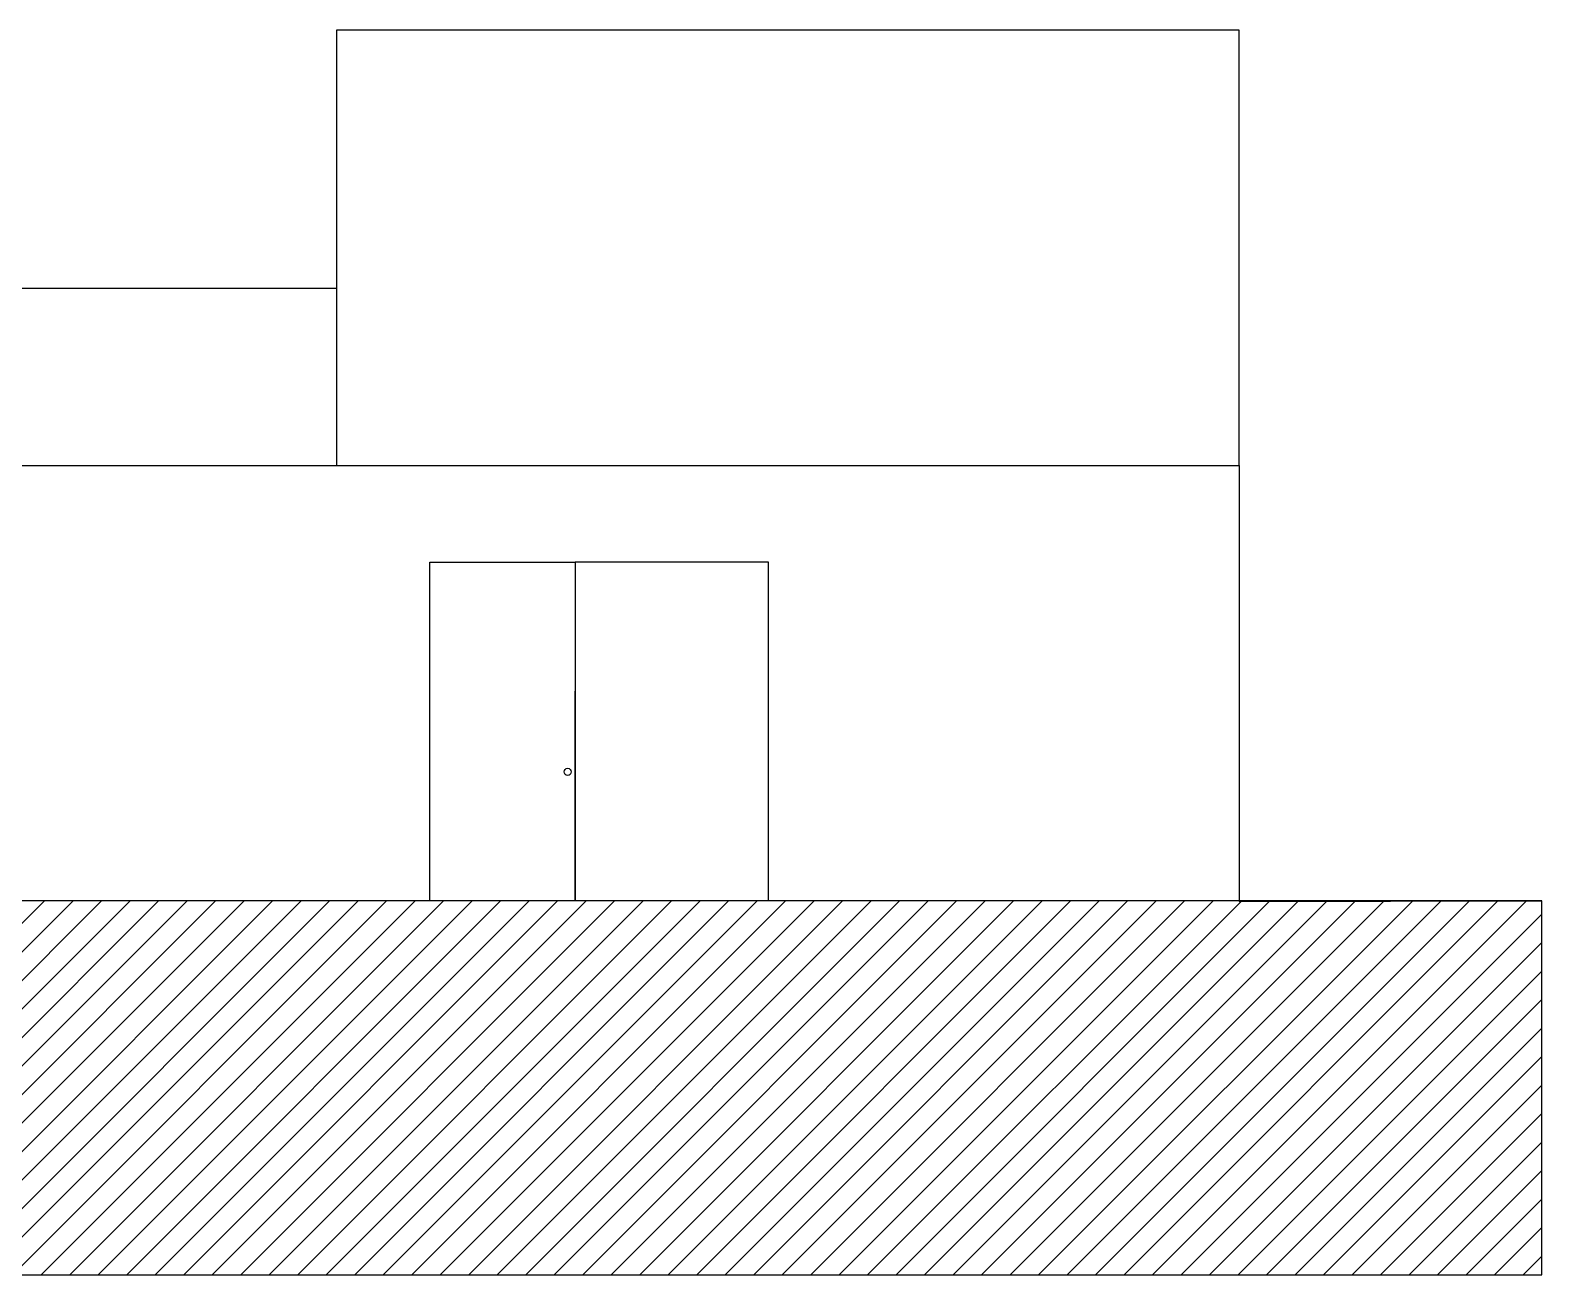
# Model space of a CAD drawing. Header units: inches. Extents: x -902 to 12417, y -2973 to 6117.
# Drawn here: x 3120 to 4058, y -2818 to -2046 of the extents above; entities that cross this region are included whole.
import ezdxf

# ---------------------------------------------------------------- set-up
doc = ezdxf.new("R2010")
doc.units = ezdxf.units.IN
doc.header["$MEASUREMENT"] = 0

msp = doc.modelspace()

# ---------------------------------------------------------------- hatches: boundary and pattern name
h = msp.add_hatch()
h.set_pattern_fill('ANSI31', color=0, scale=100)
h.set_pattern_definition([(45, (-18405.01, -5045.725), (-8.838835, 8.838835), [])])
h.paths.add_polyline_path([(4057.56, -2817.96), (4057.56, -2586.02), (3869.94, -2586.37), (3869.94, -2586.02), (3577.94, -2586.02), (2182.37, -2586.02), (2182.37, -2817.96)])

# ---------------------------------------------------------------- linework, layer by layer
for p, q in [((2928.94, -2206.03), (3309.94, -2206.03)), ((2559.94, -2316.03), (3869.94, -2316.03)), ((3869.94, -2316.03), (3869.94, -2586.37)), ((3367.94, -2586.02), (3367.94, -2376.02)), ((3367.94, -2376.02), (3457.94, -2376.02)), ((3577.94, -2376.02), (3457.94, -2376.02)), ((3457.94, -2376.02), (3457.94, -2586.02)), ((3457.94, -2376.02), (3457.94, -2506.02)), ((3577.94, -2586.02), (3577.94, -2376.02)), ((3457.94, -2586.02), (3457.94, -2456.02)), ((3457.94, -2586.02), (3457.94, -2456.02)), ((3457.94, -2586.02), (3367.94, -2586.02)), ((3457.94, -2586.02), (3457.94, -2586.02)), ((3457.94, -2586.02), (3457.94, -2586.02)), ((3869.94, -2586.02), (3577.94, -2586.02)), ((3869.94, -2586.37), (4057.56, -2586.02))]:
    msp.add_line(p, q)
msp.add_lwpolyline([(3309.94, -2316.03), (3869.94, -2316.03), (3869.94, -2046.03), (3309.94, -2046.03)], close=True)
at = {"ltscale": 12}
msp.add_lwpolyline([(4057.56, -2586.02), (2182.37, -2586.02), (2182.37, -2817.96), (4057.56, -2817.96)], close=True, dxfattribs=at)
msp.add_circle((3453.36, -2506.02), 2.2)

doc.saveas('drawing.dxf')
